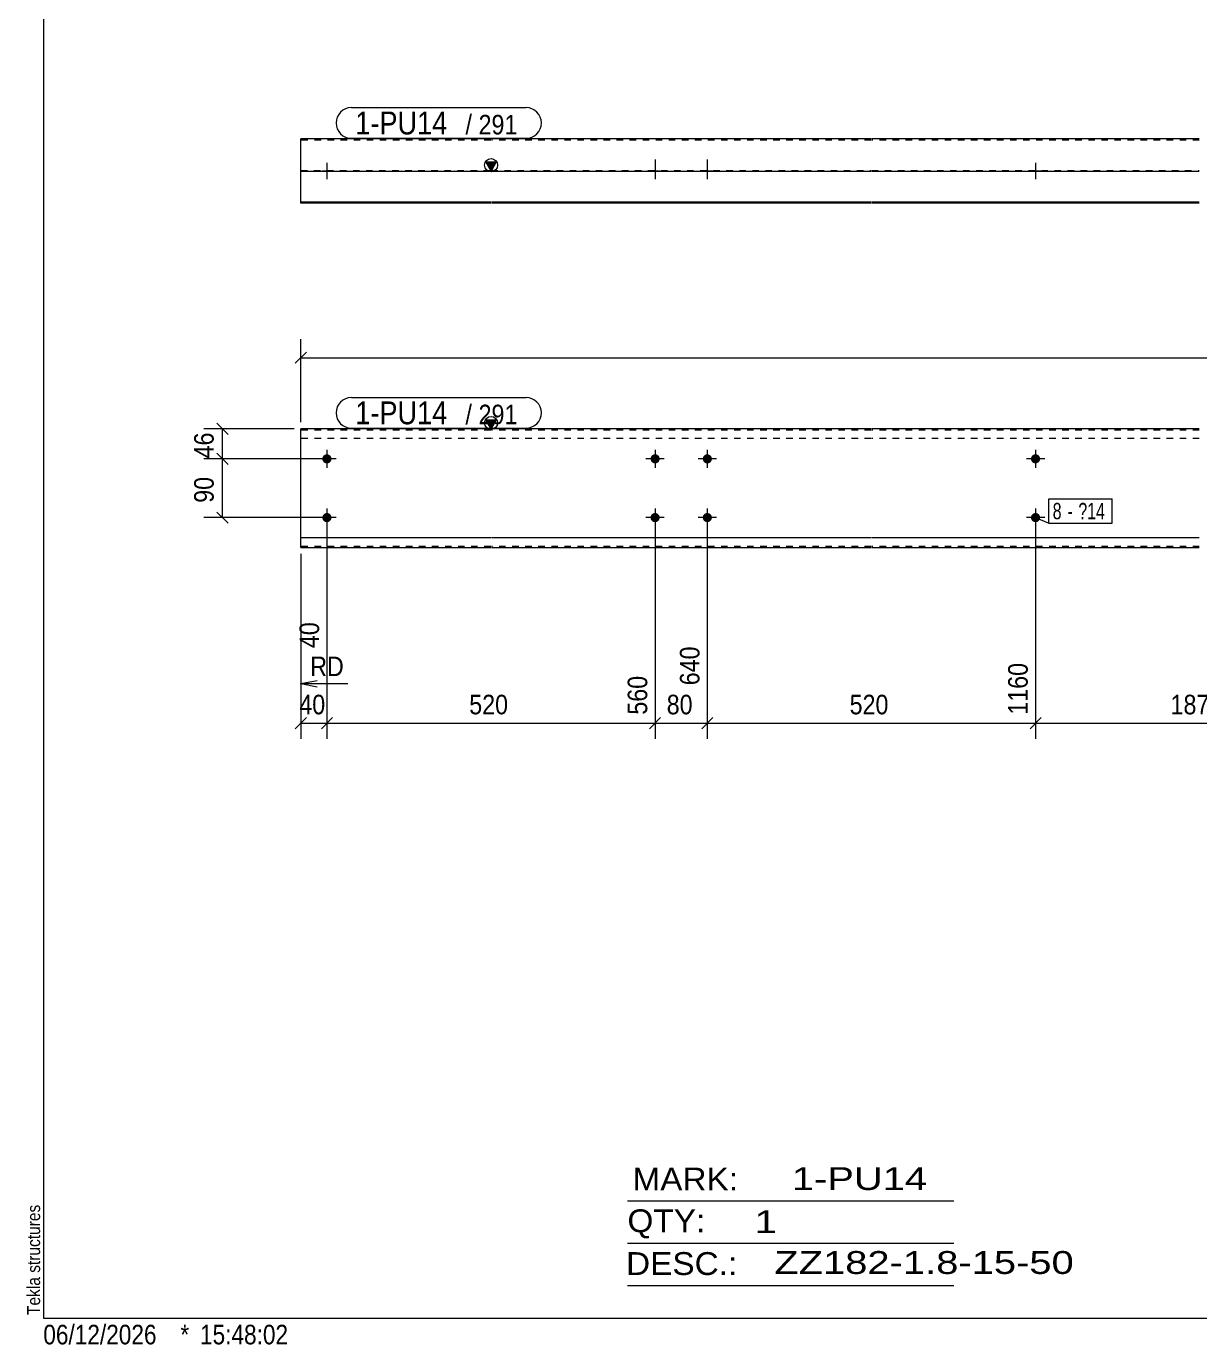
# Model space of a CAD drawing. Header units: millimetres. Extents: x 2 to 579, y 1 to 405.
# Drawn here: x 2.4 to 182.2, y 1 to 203 of the extents above; entities that cross this region are included whole.
import ezdxf

# ---------------------------------------------------------------- set-up
doc = ezdxf.new("R2010")
doc.units = ezdxf.units.MM
doc.linetypes.add('XKITLINE00', pattern=[0])
doc.linetypes.add('XKITLINE01', pattern=[4, 1, -1, 1, -1])
for name, color, linetype, lineweight in [('Bolt', 3, 'Continuous', 0), ('BoltMark', 7, 'Continuous', 0), ('Dimensions', 7, 'Continuous', 0), ('DrawingSheet', 5, 'Continuous', 0), ('OtherObjectType', 7, 'Continuous', 0), ('Part', 2, 'Continuous', 0), ('PartMark', 7, 'Continuous', 0)]:
    doc.layers.add(name, color=color, linetype=linetype, lineweight=lineweight)
doc.styles.add('ARIAL', font='ARIAL.TTF')
doc.styles.add('ARIAL_NARROW', font='ARIALN.TTF')

# ---------------------------------------------------------------- blocks, each defined once
blk = doc.blocks.new('*A5')
at = {"layer": 'Bolt'}
for points in [[(99.44, 136.67), (99.44, 136.63), (99.44, 136.6), (99.43, 136.56), (99.42, 136.53), (99.41, 136.5), (99.4, 136.46), (99.39, 136.43), (99.38, 136.4), (99.36, 136.37), (99.34, 136.34), (99.33, 136.31), (99.31, 136.28), (99.28, 136.26), (99.26, 136.23), (99.24, 136.2), (99.21, 136.18), (99.19, 136.16), (99.16, 136.14), (99.13, 136.12), (99.1, 136.1), (99.07, 136.08), (99.04, 136.07), (99.01, 136.05), (98.98, 136.04), (98.95, 136.03), (98.91, 136.02), (98.88, 136.01), (98.85, 136.01), (98.81, 136), (98.78, 136), (98.74, 136), (98.71, 136), (98.67, 136), (98.64, 136.01), (98.61, 136.01), (98.57, 136.02), (98.54, 136.03), (98.51, 136.04), (98.48, 136.05), (98.44, 136.07), (98.41, 136.08), (98.38, 136.1), (98.35, 136.12), (98.33, 136.14), (98.3, 136.16), (98.27, 136.18), (98.25, 136.2), (98.22, 136.23), (98.2, 136.26), (98.18, 136.28), (98.16, 136.31), (98.14, 136.34), (98.13, 136.37), (98.11, 136.4), (98.1, 136.43), (98.08, 136.46), (98.07, 136.5), (98.06, 136.53), (98.06, 136.56), (98.05, 136.6), (98.05, 136.63), (98.04, 136.67), (98.04, 136.7), (98.04, 136.73), (98.05, 136.77), (98.05, 136.8), (98.06, 136.84), (98.06, 136.87), (98.07, 136.9), (98.08, 136.94), (98.1, 136.97), (98.11, 137), (98.13, 137.03), (98.14, 137.06), (98.16, 137.09), (98.18, 137.12), (98.2, 137.14), (98.22, 137.17), (98.25, 137.19), (98.27, 137.22), (98.3, 137.24), (98.33, 137.26), (98.35, 137.28), (98.38, 137.3), (98.41, 137.32), (98.44, 137.33), (98.48, 137.35), (98.51, 137.36), (98.54, 137.37), (98.57, 137.38), (98.61, 137.39), (98.64, 137.39), (98.67, 137.4), (98.71, 137.4), (98.74, 137.4), (98.78, 137.4), (98.81, 137.4), (98.85, 137.39), (98.88, 137.39), (98.91, 137.38), (98.95, 137.37), (98.98, 137.36), (99.01, 137.35), (99.04, 137.33), (99.07, 137.32), (99.1, 137.3), (99.13, 137.28), (99.16, 137.26), (99.19, 137.24), (99.21, 137.22), (99.24, 137.19), (99.26, 137.17), (99.28, 137.14), (99.31, 137.12), (99.33, 137.09), (99.34, 137.06), (99.36, 137.03), (99.38, 137), (99.39, 136.97), (99.4, 136.94), (99.41, 136.9), (99.42, 136.87), (99.43, 136.84), (99.44, 136.8), (99.44, 136.77), (99.44, 136.73), (99.44, 136.7)], [(107.44, 136.67), (107.44, 136.63), (107.44, 136.6), (107.43, 136.56), (107.42, 136.53), (107.41, 136.5), (107.4, 136.46), (107.39, 136.43), (107.38, 136.4), (107.36, 136.37), (107.34, 136.34), (107.33, 136.31), (107.31, 136.28), (107.28, 136.26), (107.26, 136.23), (107.24, 136.2), (107.21, 136.18), (107.19, 136.16), (107.16, 136.14), (107.13, 136.12), (107.1, 136.1), (107.07, 136.08), (107.04, 136.07), (107.01, 136.05), (106.98, 136.04), (106.95, 136.03), (106.91, 136.02), (106.88, 136.01), (106.85, 136.01), (106.81, 136), (106.78, 136), (106.74, 136), (106.71, 136), (106.67, 136), (106.64, 136.01), (106.61, 136.01), (106.57, 136.02), (106.54, 136.03), (106.51, 136.04), (106.48, 136.05), (106.44, 136.07), (106.41, 136.08), (106.38, 136.1), (106.35, 136.12), (106.33, 136.14), (106.3, 136.16), (106.27, 136.18), (106.25, 136.2), (106.22, 136.23), (106.2, 136.26), (106.18, 136.28), (106.16, 136.31), (106.14, 136.34), (106.13, 136.37), (106.11, 136.4), (106.1, 136.43), (106.08, 136.46), (106.07, 136.5), (106.06, 136.53), (106.06, 136.56), (106.05, 136.6), (106.05, 136.63), (106.04, 136.67), (106.04, 136.7), (106.04, 136.73), (106.05, 136.77), (106.05, 136.8), (106.06, 136.84), (106.06, 136.87), (106.07, 136.9), (106.08, 136.94), (106.1, 136.97), (106.11, 137), (106.13, 137.03), (106.14, 137.06), (106.16, 137.09), (106.18, 137.12), (106.2, 137.14), (106.22, 137.17), (106.25, 137.19), (106.27, 137.22), (106.3, 137.24), (106.33, 137.26), (106.35, 137.28), (106.38, 137.3), (106.41, 137.32), (106.44, 137.33), (106.48, 137.35), (106.51, 137.36), (106.54, 137.37), (106.57, 137.38), (106.61, 137.39), (106.64, 137.39), (106.67, 137.4), (106.71, 137.4), (106.74, 137.4), (106.78, 137.4), (106.81, 137.4), (106.85, 137.39), (106.88, 137.39), (106.91, 137.38), (106.95, 137.37), (106.98, 137.36), (107.01, 137.35), (107.04, 137.33), (107.07, 137.32), (107.1, 137.3), (107.13, 137.28), (107.16, 137.26), (107.19, 137.24), (107.21, 137.22), (107.24, 137.19), (107.26, 137.17), (107.28, 137.14), (107.31, 137.12), (107.33, 137.09), (107.34, 137.06), (107.36, 137.03), (107.38, 137), (107.39, 136.97), (107.4, 136.94), (107.41, 136.9), (107.42, 136.87), (107.43, 136.84), (107.44, 136.8), (107.44, 136.77), (107.44, 136.73), (107.44, 136.7)], [(99.44, 127.67), (99.44, 127.63), (99.44, 127.6), (99.43, 127.56), (99.42, 127.53), (99.41, 127.5), (99.4, 127.46), (99.39, 127.43), (99.38, 127.4), (99.36, 127.37), (99.34, 127.34), (99.33, 127.31), (99.31, 127.28), (99.28, 127.26), (99.26, 127.23), (99.24, 127.2), (99.21, 127.18), (99.19, 127.16), (99.16, 127.14), (99.13, 127.12), (99.1, 127.1), (99.07, 127.08), (99.04, 127.07), (99.01, 127.05), (98.98, 127.04), (98.95, 127.03), (98.91, 127.02), (98.88, 127.01), (98.85, 127.01), (98.81, 127), (98.78, 127), (98.74, 127), (98.71, 127), (98.67, 127), (98.64, 127.01), (98.61, 127.01), (98.57, 127.02), (98.54, 127.03), (98.51, 127.04), (98.48, 127.05), (98.44, 127.07), (98.41, 127.08), (98.38, 127.1), (98.35, 127.12), (98.33, 127.14), (98.3, 127.16), (98.27, 127.18), (98.25, 127.2), (98.22, 127.23), (98.2, 127.26), (98.18, 127.28), (98.16, 127.31), (98.14, 127.34), (98.13, 127.37), (98.11, 127.4), (98.1, 127.43), (98.08, 127.46), (98.07, 127.5), (98.06, 127.53), (98.06, 127.56), (98.05, 127.6), (98.05, 127.63), (98.04, 127.67), (98.04, 127.7), (98.04, 127.73), (98.05, 127.77), (98.05, 127.8), (98.06, 127.84), (98.06, 127.87), (98.07, 127.9), (98.08, 127.94), (98.1, 127.97), (98.11, 128), (98.13, 128.03), (98.14, 128.06), (98.16, 128.09), (98.18, 128.12), (98.2, 128.14), (98.22, 128.17), (98.25, 128.19), (98.27, 128.22), (98.3, 128.24), (98.33, 128.26), (98.35, 128.28), (98.38, 128.3), (98.41, 128.32), (98.44, 128.33), (98.48, 128.35), (98.51, 128.36), (98.54, 128.37), (98.57, 128.38), (98.61, 128.39), (98.64, 128.39), (98.67, 128.4), (98.71, 128.4), (98.74, 128.4), (98.78, 128.4), (98.81, 128.4), (98.85, 128.39), (98.88, 128.39), (98.91, 128.38), (98.95, 128.37), (98.98, 128.36), (99.01, 128.35), (99.04, 128.33), (99.07, 128.32), (99.1, 128.3), (99.13, 128.28), (99.16, 128.26), (99.19, 128.24), (99.21, 128.22), (99.24, 128.19), (99.26, 128.17), (99.28, 128.14), (99.31, 128.12), (99.33, 128.09), (99.34, 128.06), (99.36, 128.03), (99.38, 128), (99.39, 127.97), (99.4, 127.94), (99.41, 127.9), (99.42, 127.87), (99.43, 127.84), (99.44, 127.8), (99.44, 127.77), (99.44, 127.73), (99.44, 127.7)], [(107.44, 127.67), (107.44, 127.63), (107.44, 127.6), (107.43, 127.56), (107.42, 127.53), (107.41, 127.5), (107.4, 127.46), (107.39, 127.43), (107.38, 127.4), (107.36, 127.37), (107.34, 127.34), (107.33, 127.31), (107.31, 127.28), (107.28, 127.26), (107.26, 127.23), (107.24, 127.2), (107.21, 127.18), (107.19, 127.16), (107.16, 127.14), (107.13, 127.12), (107.1, 127.1), (107.07, 127.08), (107.04, 127.07), (107.01, 127.05), (106.98, 127.04), (106.95, 127.03), (106.91, 127.02), (106.88, 127.01), (106.85, 127.01), (106.81, 127), (106.78, 127), (106.74, 127), (106.71, 127), (106.67, 127), (106.64, 127.01), (106.61, 127.01), (106.57, 127.02), (106.54, 127.03), (106.51, 127.04), (106.48, 127.05), (106.44, 127.07), (106.41, 127.08), (106.38, 127.1), (106.35, 127.12), (106.33, 127.14), (106.3, 127.16), (106.27, 127.18), (106.25, 127.2), (106.22, 127.23), (106.2, 127.26), (106.18, 127.28), (106.16, 127.31), (106.14, 127.34), (106.13, 127.37), (106.11, 127.4), (106.1, 127.43), (106.08, 127.46), (106.07, 127.5), (106.06, 127.53), (106.06, 127.56), (106.05, 127.6), (106.05, 127.63), (106.04, 127.67), (106.04, 127.7), (106.04, 127.73), (106.05, 127.77), (106.05, 127.8), (106.06, 127.84), (106.06, 127.87), (106.07, 127.9), (106.08, 127.94), (106.1, 127.97), (106.11, 128), (106.13, 128.03), (106.14, 128.06), (106.16, 128.09), (106.18, 128.12), (106.2, 128.14), (106.22, 128.17), (106.25, 128.19), (106.27, 128.22), (106.3, 128.24), (106.33, 128.26), (106.35, 128.28), (106.38, 128.3), (106.41, 128.32), (106.44, 128.33), (106.48, 128.35), (106.51, 128.36), (106.54, 128.37), (106.57, 128.38), (106.61, 128.39), (106.64, 128.39), (106.67, 128.4), (106.71, 128.4), (106.74, 128.4), (106.78, 128.4), (106.81, 128.4), (106.85, 128.39), (106.88, 128.39), (106.91, 128.38), (106.95, 128.37), (106.98, 128.36), (107.01, 128.35), (107.04, 128.33), (107.07, 128.32), (107.1, 128.3), (107.13, 128.28), (107.16, 128.26), (107.19, 128.24), (107.21, 128.22), (107.24, 128.19), (107.26, 128.17), (107.28, 128.14), (107.31, 128.12), (107.33, 128.09), (107.34, 128.06), (107.36, 128.03), (107.38, 128), (107.39, 127.97), (107.4, 127.94), (107.41, 127.9), (107.42, 127.87), (107.43, 127.84), (107.44, 127.8), (107.44, 127.77), (107.44, 127.73), (107.44, 127.7)]]:
    blk.add_hatch(color=3, dxfattribs=at).paths.add_polyline_path(points, flags=17)
at = {"layer": 'Bolt', "color": 3, "linetype": 'XKITLINE00', "lineweight": 0}
for p, q in [((98.74, 138.1), (98.74, 135.3)), ((106.74, 138.1), (106.74, 135.3)), ((100.14, 136.7), (97.34, 136.7)), ((108.14, 136.7), (105.34, 136.7)), ((100.14, 127.7), (97.34, 127.7)), ((98.74, 129.1), (98.74, 126.3)), ((108.14, 127.7), (105.34, 127.7)), ((106.74, 129.1), (106.74, 126.3))]:
    blk.add_line(p, q, dxfattribs=at)
blk = doc.blocks.new('*A6')
at = {"layer": 'Bolt'}
for points in [[(49.15, 136.67), (49.15, 136.63), (49.14, 136.6), (49.14, 136.56), (49.13, 136.53), (49.12, 136.5), (49.11, 136.46), (49.1, 136.43), (49.08, 136.4), (49.07, 136.37), (49.05, 136.34), (49.03, 136.31), (49.01, 136.28), (48.99, 136.26), (48.97, 136.23), (48.94, 136.2), (48.92, 136.18), (48.89, 136.16), (48.87, 136.14), (48.84, 136.12), (48.81, 136.1), (48.78, 136.08), (48.75, 136.07), (48.72, 136.05), (48.69, 136.04), (48.65, 136.03), (48.62, 136.02), (48.59, 136.01), (48.55, 136.01), (48.52, 136), (48.48, 136), (48.45, 136), (48.42, 136), (48.38, 136), (48.35, 136.01), (48.31, 136.01), (48.28, 136.02), (48.25, 136.03), (48.21, 136.04), (48.18, 136.05), (48.15, 136.07), (48.12, 136.08), (48.09, 136.1), (48.06, 136.12), (48.03, 136.14), (48.01, 136.16), (47.98, 136.18), (47.95, 136.2), (47.93, 136.23), (47.91, 136.26), (47.89, 136.28), (47.87, 136.31), (47.85, 136.34), (47.83, 136.37), (47.82, 136.4), (47.8, 136.43), (47.79, 136.46), (47.78, 136.5), (47.77, 136.53), (47.76, 136.56), (47.76, 136.6), (47.75, 136.63), (47.75, 136.67), (47.75, 136.7), (47.75, 136.73), (47.75, 136.77), (47.76, 136.8), (47.76, 136.84), (47.77, 136.87), (47.78, 136.9), (47.79, 136.94), (47.8, 136.97), (47.82, 137), (47.83, 137.03), (47.85, 137.06), (47.87, 137.09), (47.89, 137.12), (47.91, 137.14), (47.93, 137.17), (47.95, 137.19), (47.98, 137.22), (48.01, 137.24), (48.03, 137.26), (48.06, 137.28), (48.09, 137.3), (48.12, 137.32), (48.15, 137.33), (48.18, 137.35), (48.21, 137.36), (48.25, 137.37), (48.28, 137.38), (48.31, 137.39), (48.35, 137.39), (48.38, 137.4), (48.42, 137.4), (48.45, 137.4), (48.48, 137.4), (48.52, 137.4), (48.55, 137.39), (48.59, 137.39), (48.62, 137.38), (48.65, 137.37), (48.69, 137.36), (48.72, 137.35), (48.75, 137.33), (48.78, 137.32), (48.81, 137.3), (48.84, 137.28), (48.87, 137.26), (48.89, 137.24), (48.92, 137.22), (48.94, 137.19), (48.97, 137.17), (48.99, 137.14), (49.01, 137.12), (49.03, 137.09), (49.05, 137.06), (49.07, 137.03), (49.08, 137), (49.1, 136.97), (49.11, 136.94), (49.12, 136.9), (49.13, 136.87), (49.14, 136.84), (49.14, 136.8), (49.15, 136.77), (49.15, 136.73), (49.15, 136.7)], [(157.74, 136.67), (157.73, 136.63), (157.73, 136.6), (157.72, 136.56), (157.72, 136.53), (157.71, 136.5), (157.7, 136.46), (157.68, 136.43), (157.67, 136.4), (157.65, 136.37), (157.64, 136.34), (157.62, 136.31), (157.6, 136.28), (157.58, 136.26), (157.56, 136.23), (157.53, 136.2), (157.51, 136.18), (157.48, 136.16), (157.45, 136.14), (157.43, 136.12), (157.4, 136.1), (157.37, 136.08), (157.34, 136.07), (157.31, 136.05), (157.27, 136.04), (157.24, 136.03), (157.21, 136.02), (157.17, 136.01), (157.14, 136.01), (157.11, 136), (157.07, 136), (157.04, 136), (157, 136), (156.97, 136), (156.93, 136.01), (156.9, 136.01), (156.87, 136.02), (156.83, 136.03), (156.8, 136.04), (156.77, 136.05), (156.74, 136.07), (156.71, 136.08), (156.68, 136.1), (156.65, 136.12), (156.62, 136.14), (156.59, 136.16), (156.57, 136.18), (156.54, 136.2), (156.52, 136.23), (156.5, 136.26), (156.48, 136.28), (156.46, 136.31), (156.44, 136.34), (156.42, 136.37), (156.4, 136.4), (156.39, 136.43), (156.38, 136.46), (156.37, 136.5), (156.36, 136.53), (156.35, 136.56), (156.34, 136.6), (156.34, 136.63), (156.34, 136.67), (156.34, 136.7), (156.34, 136.73), (156.34, 136.77), (156.34, 136.8), (156.35, 136.84), (156.36, 136.87), (156.37, 136.9), (156.38, 136.94), (156.39, 136.97), (156.4, 137), (156.42, 137.03), (156.44, 137.06), (156.46, 137.09), (156.48, 137.12), (156.5, 137.14), (156.52, 137.17), (156.54, 137.19), (156.57, 137.22), (156.59, 137.24), (156.62, 137.26), (156.65, 137.28), (156.68, 137.3), (156.71, 137.32), (156.74, 137.33), (156.77, 137.35), (156.8, 137.36), (156.83, 137.37), (156.87, 137.38), (156.9, 137.39), (156.93, 137.39), (156.97, 137.4), (157, 137.4), (157.04, 137.4), (157.07, 137.4), (157.11, 137.4), (157.14, 137.39), (157.17, 137.39), (157.21, 137.38), (157.24, 137.37), (157.27, 137.36), (157.31, 137.35), (157.34, 137.33), (157.37, 137.32), (157.4, 137.3), (157.43, 137.28), (157.45, 137.26), (157.48, 137.24), (157.51, 137.22), (157.53, 137.19), (157.56, 137.17), (157.58, 137.14), (157.6, 137.12), (157.62, 137.09), (157.64, 137.06), (157.65, 137.03), (157.67, 137), (157.68, 136.97), (157.7, 136.94), (157.71, 136.9), (157.72, 136.87), (157.72, 136.84), (157.73, 136.8), (157.73, 136.77), (157.74, 136.73), (157.74, 136.7)], [(49.15, 127.67), (49.15, 127.63), (49.14, 127.6), (49.14, 127.56), (49.13, 127.53), (49.12, 127.5), (49.11, 127.46), (49.1, 127.43), (49.08, 127.4), (49.07, 127.37), (49.05, 127.34), (49.03, 127.31), (49.01, 127.28), (48.99, 127.26), (48.97, 127.23), (48.94, 127.2), (48.92, 127.18), (48.89, 127.16), (48.87, 127.14), (48.84, 127.12), (48.81, 127.1), (48.78, 127.08), (48.75, 127.07), (48.72, 127.05), (48.69, 127.04), (48.65, 127.03), (48.62, 127.02), (48.59, 127.01), (48.55, 127.01), (48.52, 127), (48.48, 127), (48.45, 127), (48.42, 127), (48.38, 127), (48.35, 127.01), (48.31, 127.01), (48.28, 127.02), (48.25, 127.03), (48.21, 127.04), (48.18, 127.05), (48.15, 127.07), (48.12, 127.08), (48.09, 127.1), (48.06, 127.12), (48.03, 127.14), (48.01, 127.16), (47.98, 127.18), (47.95, 127.2), (47.93, 127.23), (47.91, 127.26), (47.89, 127.28), (47.87, 127.31), (47.85, 127.34), (47.83, 127.37), (47.82, 127.4), (47.8, 127.43), (47.79, 127.46), (47.78, 127.5), (47.77, 127.53), (47.76, 127.56), (47.76, 127.6), (47.75, 127.63), (47.75, 127.67), (47.75, 127.7), (47.75, 127.73), (47.75, 127.77), (47.76, 127.8), (47.76, 127.84), (47.77, 127.87), (47.78, 127.9), (47.79, 127.94), (47.8, 127.97), (47.82, 128), (47.83, 128.03), (47.85, 128.06), (47.87, 128.09), (47.89, 128.12), (47.91, 128.14), (47.93, 128.17), (47.95, 128.19), (47.98, 128.22), (48.01, 128.24), (48.03, 128.26), (48.06, 128.28), (48.09, 128.3), (48.12, 128.32), (48.15, 128.33), (48.18, 128.35), (48.21, 128.36), (48.25, 128.37), (48.28, 128.38), (48.31, 128.39), (48.35, 128.39), (48.38, 128.4), (48.42, 128.4), (48.45, 128.4), (48.48, 128.4), (48.52, 128.4), (48.55, 128.39), (48.59, 128.39), (48.62, 128.38), (48.65, 128.37), (48.69, 128.36), (48.72, 128.35), (48.75, 128.33), (48.78, 128.32), (48.81, 128.3), (48.84, 128.28), (48.87, 128.26), (48.89, 128.24), (48.92, 128.22), (48.94, 128.19), (48.97, 128.17), (48.99, 128.14), (49.01, 128.12), (49.03, 128.09), (49.05, 128.06), (49.07, 128.03), (49.08, 128), (49.1, 127.97), (49.11, 127.94), (49.12, 127.9), (49.13, 127.87), (49.14, 127.84), (49.14, 127.8), (49.15, 127.77), (49.15, 127.73), (49.15, 127.7)], [(157.74, 127.67), (157.73, 127.63), (157.73, 127.6), (157.72, 127.56), (157.72, 127.53), (157.71, 127.5), (157.7, 127.46), (157.68, 127.43), (157.67, 127.4), (157.65, 127.37), (157.64, 127.34), (157.62, 127.31), (157.6, 127.28), (157.58, 127.26), (157.56, 127.23), (157.53, 127.2), (157.51, 127.18), (157.48, 127.16), (157.45, 127.14), (157.43, 127.12), (157.4, 127.1), (157.37, 127.08), (157.34, 127.07), (157.31, 127.05), (157.27, 127.04), (157.24, 127.03), (157.21, 127.02), (157.17, 127.01), (157.14, 127.01), (157.11, 127), (157.07, 127), (157.04, 127), (157, 127), (156.97, 127), (156.93, 127.01), (156.9, 127.01), (156.87, 127.02), (156.83, 127.03), (156.8, 127.04), (156.77, 127.05), (156.74, 127.07), (156.71, 127.08), (156.68, 127.1), (156.65, 127.12), (156.62, 127.14), (156.59, 127.16), (156.57, 127.18), (156.54, 127.2), (156.52, 127.23), (156.5, 127.26), (156.48, 127.28), (156.46, 127.31), (156.44, 127.34), (156.42, 127.37), (156.4, 127.4), (156.39, 127.43), (156.38, 127.46), (156.37, 127.5), (156.36, 127.53), (156.35, 127.56), (156.34, 127.6), (156.34, 127.63), (156.34, 127.67), (156.34, 127.7), (156.34, 127.73), (156.34, 127.77), (156.34, 127.8), (156.35, 127.84), (156.36, 127.87), (156.37, 127.9), (156.38, 127.94), (156.39, 127.97), (156.4, 128), (156.42, 128.03), (156.44, 128.06), (156.46, 128.09), (156.48, 128.12), (156.5, 128.14), (156.52, 128.17), (156.54, 128.19), (156.57, 128.22), (156.59, 128.24), (156.62, 128.26), (156.65, 128.28), (156.68, 128.3), (156.71, 128.32), (156.74, 128.33), (156.77, 128.35), (156.8, 128.36), (156.83, 128.37), (156.87, 128.38), (156.9, 128.39), (156.93, 128.39), (156.97, 128.4), (157, 128.4), (157.04, 128.4), (157.07, 128.4), (157.11, 128.4), (157.14, 128.39), (157.17, 128.39), (157.21, 128.38), (157.24, 128.37), (157.27, 128.36), (157.31, 128.35), (157.34, 128.33), (157.37, 128.32), (157.4, 128.3), (157.43, 128.28), (157.45, 128.26), (157.48, 128.24), (157.51, 128.22), (157.53, 128.19), (157.56, 128.17), (157.58, 128.14), (157.6, 128.12), (157.62, 128.09), (157.64, 128.06), (157.65, 128.03), (157.67, 128), (157.68, 127.97), (157.7, 127.94), (157.71, 127.9), (157.72, 127.87), (157.72, 127.84), (157.73, 127.8), (157.73, 127.77), (157.74, 127.73), (157.74, 127.7)]]:
    blk.add_hatch(color=3, dxfattribs=at).paths.add_polyline_path(points, flags=17)
at = {"layer": 'Bolt', "color": 3, "linetype": 'XKITLINE00', "lineweight": 0}
for p, q in [((48.45, 138.1), (48.45, 135.3)), ((157.04, 138.1), (157.04, 135.3)), ((49.85, 136.7), (47.05, 136.7)), ((158.44, 136.7), (155.64, 136.7)), ((49.85, 127.7), (47.05, 127.7)), ((48.45, 129.1), (48.45, 126.3)), ((158.44, 127.7), (155.64, 127.7)), ((157.04, 129.1), (157.04, 126.3))]:
    blk.add_line(p, q, dxfattribs=at)
blk = doc.blocks.new('*A7')
at = {"layer": 'Part'}
blk.add_hatch(color=2, dxfattribs=at).paths.add_polyline_path([(72.8, 142.7), (74.4, 142.7), (73.6, 141.3)], flags=17)
at = {"layer": 'Part', "color": 2, "linetype": 'XKITLINE00', "lineweight": 0}
for p, q in [((73.6, 141.3), (72.8, 142.7)), ((72.8, 142.7), (74.4, 142.7)), ((74.4, 142.7), (73.6, 141.3)), ((44.45, 123.1), (44.45, 141.3)), ((73.55, 141.3), (44.45, 141.3)), ((131.84, 141.3), (73.65, 141.3)), ((182.13, 141.3), (131.94, 141.3)), ((73.55, 124.6), (44.45, 124.6)), ((131.84, 124.6), (73.65, 124.6)), ((182.13, 124.6), (131.94, 124.6)), ((44.45, 123.1), (73.55, 123.1)), ((73.65, 123.1), (131.84, 123.1)), ((131.94, 123.1), (182.13, 123.1))]:
    blk.add_line(p, q, dxfattribs=at)
at = {"layer": 'Part', "color": 7, "linetype": 'XKITLINE01', "lineweight": 0}
for p, q in [((73.55, 141.12), (44.45, 141.12)), ((73.55, 139.8), (44.45, 139.8)), ((131.84, 141.12), (73.65, 141.12)), ((131.84, 139.8), (73.65, 139.8)), ((182.13, 141.12), (131.94, 141.12)), ((182.13, 139.8), (131.94, 139.8)), ((73.55, 123.28), (44.45, 123.28)), ((131.84, 123.28), (73.65, 123.28)), ((182.13, 123.28), (131.94, 123.28))]:
    blk.add_line(p, q, dxfattribs=at)
at = {"layer": 'Part', "color": 2, "linetype": 'XKITLINE00', "lineweight": 0}
blk.add_circle((73.6, 142.2), 1, dxfattribs=at)
blk = doc.blocks.new('*A12')
at = {"layer": 'Bolt'}
for points in [[(98.04, 180.72), (98.04, 180.9), (99.44, 180.9), (99.44, 180.72)], [(98.04, 180.72), (98.04, 180.9), (99.44, 180.9), (99.44, 180.72)], [(106.04, 180.72), (106.04, 180.9), (107.44, 180.9), (107.44, 180.72)], [(106.04, 180.72), (106.04, 180.9), (107.44, 180.9), (107.44, 180.72)]]:
    blk.add_hatch(color=3, dxfattribs=at).paths.add_polyline_path(points, flags=17)
at = {"layer": 'Bolt', "color": 3, "linetype": 'XKITLINE00', "lineweight": 0}
for p, q in [((98.74, 182.56), (98.74, 179.56)), ((98.74, 182.56), (98.74, 179.56)), ((106.74, 182.56), (106.74, 179.56)), ((106.74, 182.56), (106.74, 179.56)), ((98.04, 180.9), (98.04, 180.72)), ((98.04, 180.9), (98.04, 180.72)), ((99.44, 180.9), (99.44, 180.72)), ((99.44, 180.9), (99.44, 180.72)), ((106.04, 180.9), (106.04, 180.72)), ((106.04, 180.9), (106.04, 180.72)), ((107.44, 180.9), (107.44, 180.72)), ((107.44, 180.9), (107.44, 180.72))]:
    blk.add_line(p, q, dxfattribs=at)
blk = doc.blocks.new('*A13')
at = {"layer": 'Bolt'}
for points in [[(47.75, 180.72), (47.75, 180.9), (49.15, 180.9), (49.15, 180.72)], [(47.75, 180.72), (47.75, 180.9), (49.15, 180.9), (49.15, 180.72)], [(156.34, 180.72), (156.34, 180.9), (157.74, 180.9), (157.74, 180.72)], [(156.34, 180.72), (156.34, 180.9), (157.74, 180.9), (157.74, 180.72)]]:
    blk.add_hatch(color=3, dxfattribs=at).paths.add_polyline_path(points, flags=17)
at = {"layer": 'Bolt', "color": 3, "linetype": 'XKITLINE00', "lineweight": 0}
for p, q in [((48.45, 182.06), (48.45, 179.56)), ((48.45, 182.06), (48.45, 179.56)), ((157.04, 182.06), (157.04, 179.56)), ((157.04, 182.06), (157.04, 179.56)), ((47.75, 180.9), (47.75, 180.72)), ((47.75, 180.9), (47.75, 180.72)), ((49.15, 180.9), (49.15, 180.72)), ((49.15, 180.9), (49.15, 180.72)), ((156.34, 180.9), (156.34, 180.72)), ((156.34, 180.9), (156.34, 180.72)), ((157.74, 180.9), (157.74, 180.72)), ((157.74, 180.9), (157.74, 180.72))]:
    blk.add_line(p, q, dxfattribs=at)
blk = doc.blocks.new('*A14')
at = {"layer": 'Part'}
blk.add_hatch(color=2, dxfattribs=at).paths.add_polyline_path([(72.8, 182.21), (74.4, 182.21), (73.6, 180.81)], flags=17)
at = {"layer": 'Part', "color": 2, "linetype": 'XKITLINE00', "lineweight": 0}
for p, q in [((44.45, 176.08), (44.45, 185.72)), ((73.55, 185.72), (44.45, 185.72)), ((131.84, 185.72), (73.65, 185.72)), ((182.13, 185.72), (131.94, 185.72)), ((73.6, 180.81), (72.8, 182.21)), ((72.8, 182.21), (74.4, 182.21)), ((74.4, 182.21), (73.6, 180.81)), ((73.55, 180.72), (44.45, 180.72)), ((131.84, 180.72), (73.65, 180.72)), ((182.13, 180.72), (131.94, 180.72)), ((44.45, 175.9), (44.45, 176.08)), ((44.45, 176.08), (73.55, 176.08)), ((73.55, 175.9), (44.45, 175.9)), ((73.65, 176.08), (131.84, 176.08)), ((131.84, 175.9), (73.65, 175.9)), ((131.94, 176.08), (182.13, 176.08)), ((182.13, 175.9), (131.94, 175.9))]:
    blk.add_line(p, q, dxfattribs=at)
at = {"layer": 'Part', "color": 7, "linetype": 'XKITLINE01', "lineweight": 0}
for p, q in [((73.55, 185.54), (44.45, 185.54)), ((131.84, 185.54), (73.65, 185.54)), ((182.13, 185.54), (131.94, 185.54)), ((44.45, 180.9), (73.55, 180.9)), ((73.65, 180.9), (131.84, 180.9)), ((131.94, 180.9), (182.13, 180.9))]:
    blk.add_line(p, q, dxfattribs=at)
at = {"layer": 'Part', "color": 2, "linetype": 'XKITLINE00', "lineweight": 0}
blk.add_circle((73.6, 181.71), 1, dxfattribs=at)
blk = doc.blocks.new('*A15')
at = {"layer": 'DrawingSheet', "color": 5, "linetype": 'XKITLINE00', "lineweight": 0}
for p, q in [((5, 405), (5, 5)), ((5, 5), (579, 5))]:
    blk.add_line(p, q, dxfattribs=at)
at = {"layer": 'DrawingSheet', "color": 5, "style": 'ARIAL', "width": 0.85}
blk.add_text('Tekla structures', height=2, rotation=90, dxfattribs=at).set_placement((4.5, 5.5))
blk = doc.blocks.new('*A19')
at = {"layer": 'OtherObjectType', "color": 6, "linetype": 'XKITLINE00', "lineweight": 0}
for p, q in [((94.5, 23), (144.5, 23)), ((94.5, 16.5), (144.5, 16.5)), ((94.5, 10), (144.5, 10))]:
    blk.add_line(p, q, dxfattribs=at)
at = {"layer": 'OtherObjectType', "color": 6, "style": 'ARIAL_NARROW'}
for s, width, p in [('MARK:', 1.275, (95.27, 24.58)), ('1-PU14', 1.525501, (119.69, 24.65)), ('QTY:', 1.275, (94.5, 18.19)), ('1', 1.525501, (113.99, 18.05)), ('DESC.:', 1.275, (94.29, 11.63)), ('ZZ182-1.8-15-50', 1.525501, (117, 11.79))]:
    blk.add_text(s, height=3.5, dxfattribs=dict(at, width=width)).set_placement(p)
blk = doc.blocks.new('*A22')
at = {"layer": 'OtherObjectType', "color": 7, "style": 'ARIAL_NARROW', "width": 1.008832}
for s, p in [('06/12/2026', (4.99, 1)), ('15:48:02', (29, 1)), ('*', (26, 1))]:
    blk.add_text(s, height=3, dxfattribs=at).set_placement(p)
blk = doc.blocks.new('*A25')
at = {"layer": 'Dimensions', "color": 7, "linetype": 'XKITLINE00', "lineweight": 0}
for p, q in [((31.6, 137.55), (33.3, 135.85)), ((47.45, 136.7), (29.6, 136.7)), ((32.45, 127.7), (32.45, 136.7)), ((47.45, 127.7), (29.6, 127.7)), ((31.6, 128.55), (33.3, 126.85))]:
    blk.add_line(p, q, dxfattribs=at)
at = {"layer": 'Dimensions', "color": 3}
for p in [(32.45, 136.7), (32.45, 127.7)]:
    blk.add_point(p, dxfattribs=at)
at = {"layer": 'Dimensions', "color": 3, "style": 'ARIAL', "width": 0.85}
blk.add_text('90', height=3, rotation=90.0002, dxfattribs=at).set_placement((31.1, 129.97))
blk = doc.blocks.new('*A26')
at = {"layer": 'Dimensions', "color": 7, "linetype": 'XKITLINE00', "lineweight": 0}
for p, q in [((31.6, 142.15), (33.3, 140.45)), ((43.45, 141.3), (29.6, 141.3)), ((32.45, 136.7), (32.45, 141.3)), ((31.6, 137.55), (33.3, 135.85)), ((47.45, 136.7), (29.6, 136.7))]:
    blk.add_line(p, q, dxfattribs=at)
at = {"layer": 'Dimensions', "color": 3}
for p in [(32.45, 141.3), (32.45, 136.7)]:
    blk.add_point(p, dxfattribs=at)
at = {"layer": 'Dimensions', "color": 3, "style": 'ARIAL', "width": 0.85}
blk.add_text('46', height=3, rotation=90.0002, dxfattribs=at).set_placement((31.1, 136.77))
blk = doc.blocks.new('*A31')
at = {"layer": 'Dimensions', "color": 7, "linetype": 'XKITLINE00', "lineweight": 0}
for p, q in [((44.45, 142.3), (44.45, 155.05)), ((45.3, 153.05), (43.6, 151.35)), ((44.45, 152.2), (420.51, 152.2))]:
    blk.add_line(p, q, dxfattribs=at)
at = {"layer": 'Dimensions', "color": 3}
blk.add_point((44.45, 152.2), dxfattribs=at)
blk = doc.blocks.new('*A32')
at = {"layer": 'Dimensions', "color": 7, "linetype": 'XKITLINE00', "lineweight": 0}
for p, q in [((48.45, 126.7), (48.45, 93.8)), ((44.45, 122.13), (44.45, 99.86)), ((44.45, 122.1), (44.45, 93.8)), ((46.95, 102.7), (44.45, 102.2)), ((46.95, 101.7), (44.45, 102.2)), ((51.67, 102.2), (44.45, 102.2)), ((45.3, 97.05), (43.6, 95.35)), ((49.3, 97.05), (47.6, 95.35)), ((44.45, 96.2), (48.45, 96.2))]:
    blk.add_line(p, q, dxfattribs=at)
at = {"layer": 'Dimensions', "color": 7}
blk.add_point((44.45, 102.2), dxfattribs=at)
at = {"layer": 'Dimensions', "color": 3}
for p in [(44.45, 96.2), (48.45, 96.2)]:
    blk.add_point(p, dxfattribs=at)
at = {"layer": 'Dimensions', "color": 3, "style": 'ARIAL', "width": 0.85}
blk.add_text('40', height=3, rotation=90.0002, dxfattribs=at).set_placement((47.25, 107.7))
for s, p in [('RD', (45.89, 103.4)), ('40', (44.22, 97.55))]:
    blk.add_text(s, height=3, dxfattribs=at).set_placement(p)
blk = doc.blocks.new('*A33')
at = {"layer": 'Dimensions', "color": 7, "linetype": 'XKITLINE00', "lineweight": 0}
for p, q in [((48.45, 126.7), (48.45, 93.8)), ((98.74, 126.7), (98.74, 93.8)), ((49.3, 97.05), (47.6, 95.35)), ((99.59, 97.05), (97.89, 95.35)), ((48.45, 96.2), (98.74, 96.2))]:
    blk.add_line(p, q, dxfattribs=at)
at = {"layer": 'Dimensions', "color": 3}
for p in [(48.45, 96.2), (98.74, 96.2)]:
    blk.add_point(p, dxfattribs=at)
at = {"layer": 'Dimensions', "color": 3, "style": 'ARIAL', "width": 0.85}
blk.add_text('560', height=3, rotation=90.0002, dxfattribs=at).set_placement((97.54, 97.5))
blk.add_text('520', height=3, dxfattribs=at).set_placement((70.26, 97.55))
blk = doc.blocks.new('*A34')
at = {"layer": 'Dimensions', "color": 7, "linetype": 'XKITLINE00', "lineweight": 0}
for p, q in [((98.74, 126.7), (98.74, 93.8)), ((106.74, 126.7), (106.74, 93.8)), ((99.59, 97.05), (97.89, 95.35)), ((107.59, 97.05), (105.89, 95.35)), ((98.74, 96.2), (106.74, 96.2))]:
    blk.add_line(p, q, dxfattribs=at)
at = {"layer": 'Dimensions', "color": 3}
for p in [(98.74, 96.2), (106.74, 96.2)]:
    blk.add_point(p, dxfattribs=at)
at = {"layer": 'Dimensions', "color": 3, "style": 'ARIAL', "width": 0.85}
blk.add_text('640', height=3, rotation=90.0002, dxfattribs=at).set_placement((105.54, 102))
blk.add_text('80', height=3, dxfattribs=at).set_placement((100.52, 97.55))
blk = doc.blocks.new('*A35')
at = {"layer": 'Dimensions', "color": 7, "linetype": 'XKITLINE00', "lineweight": 0}
for p, q in [((106.74, 126.7), (106.74, 93.8)), ((157.04, 126.7), (157.04, 93.8)), ((107.59, 97.05), (105.89, 95.35)), ((157.89, 97.05), (156.19, 95.35)), ((106.74, 96.2), (157.04, 96.2))]:
    blk.add_line(p, q, dxfattribs=at)
at = {"layer": 'Dimensions', "color": 3}
for p in [(106.74, 96.2), (157.04, 96.2)]:
    blk.add_point(p, dxfattribs=at)
at = {"layer": 'Dimensions', "color": 3, "style": 'ARIAL', "width": 0.85}
blk.add_text('1160', height=3, rotation=90.0002, dxfattribs=at).set_placement((155.84, 97.5))
blk.add_text('520', height=3, dxfattribs=at).set_placement((128.55, 97.55))
blk = doc.blocks.new('*A36')
at = {"layer": 'Dimensions', "color": 7, "linetype": 'XKITLINE00', "lineweight": 0}
for p, q in [((157.04, 126.7), (157.04, 93.8)), ((207.33, 126.7), (207.33, 93.8)), ((157.89, 97.05), (156.19, 95.35)), ((208.18, 97.05), (206.48, 95.35)), ((157.04, 96.2), (207.33, 96.2))]:
    blk.add_line(p, q, dxfattribs=at)
at = {"layer": 'Dimensions', "color": 3}
for p in [(157.04, 96.2), (207.33, 96.2)]:
    blk.add_point(p, dxfattribs=at)
at = {"layer": 'Dimensions', "color": 3, "style": 'ARIAL', "width": 0.85}
blk.add_text('3037', height=3, rotation=90.0002, dxfattribs=at).set_placement((206.13, 97.5))
blk.add_text('1877', height=3, dxfattribs=at).set_placement((177.73, 97.55))
blk = doc.blocks.new('*A43')
at = {"layer": 'BoltMark', "color": 7, "linetype": 'XKITLINE00', "lineweight": 0}
for p, q in [((159.07, 130.55), (168.76, 130.55)), ((159.07, 126.85), (159.07, 130.55)), ((168.76, 126.85), (168.76, 130.55)), ((157.04, 127.7), (159.07, 126.85)), ((159.07, 126.85), (168.76, 126.85))]:
    blk.add_line(p, q, dxfattribs=at)
at = {"layer": 'BoltMark', "color": 3, "style": 'ARIAL_NARROW', "width": 0.85}
for s, p in [('8', (159.67, 127.45)), ('?14', (163.6, 127.45)), ('-', (161.94, 127.45))]:
    blk.add_text(s, height=2.5, dxfattribs=at).set_placement(p)
blk = doc.blocks.new('*A47')
at = {"layer": 'PartMark', "color": 7, "linetype": 'XKITLINE00', "lineweight": 0}
for p, q in [((52.2, 146.1), (78.96, 146.1)), ((52.2, 141.4), (78.96, 141.4))]:
    blk.add_line(p, q, dxfattribs=at)
for centre, start, end in [((52.2, 143.75), 90, 270), ((78.96, 143.75), 270, 90)]:
    blk.add_arc(centre, 2.35, start, end, dxfattribs=at)
at = {"layer": 'PartMark', "color": 1, "style": 'ARIAL', "width": 0.85}
blk.add_text('1-PU14', height=3.5, dxfattribs=at).set_placement((52.8, 142))
at = {"layer": 'PartMark', "color": 3, "style": 'ARIAL', "width": 0.85}
for s, p in [('/', (69.68, 142)), ('291', (71.69, 142))]:
    blk.add_text(s, height=3, dxfattribs=at).set_placement(p)
blk = doc.blocks.new('*A49')
at = {"layer": 'PartMark', "color": 7, "linetype": 'XKITLINE00', "lineweight": 0}
for p, q in [((52.2, 190.52), (78.96, 190.52)), ((52.2, 185.82), (78.96, 185.82))]:
    blk.add_line(p, q, dxfattribs=at)
for centre, start, end in [((52.2, 188.17), 90, 270), ((78.96, 188.17), 270, 90)]:
    blk.add_arc(centre, 2.35, start, end, dxfattribs=at)
at = {"layer": 'PartMark', "color": 1, "style": 'ARIAL', "width": 0.85}
blk.add_text('1-PU14', height=3.5, dxfattribs=at).set_placement((52.8, 186.42))
at = {"layer": 'PartMark', "color": 3, "style": 'ARIAL', "width": 0.85}
for s, p in [('/', (69.68, 186.42)), ('291', (71.69, 186.42))]:
    blk.add_text(s, height=3, dxfattribs=at).set_placement(p)

msp = doc.modelspace()

# ---------------------------------------------------------------- block references
at = {"lineweight": 0}
for name in ['*A15', '*A49', '*A13', '*A12', '*A31', '*A47', '*A26', '*A25', '*A6', '*A5', '*A43', '*A32', '*A33', '*A34', '*A35', '*A36', '*A19', '*A22']:
    msp.add_blockref(name, (0, 0), dxfattribs=at)
at = {"layer": 'Part', "lineweight": 0}
for name in ['*A14', '*A7']:
    msp.add_blockref(name, (0, 0), dxfattribs=at)

doc.saveas('drawing.dxf')
